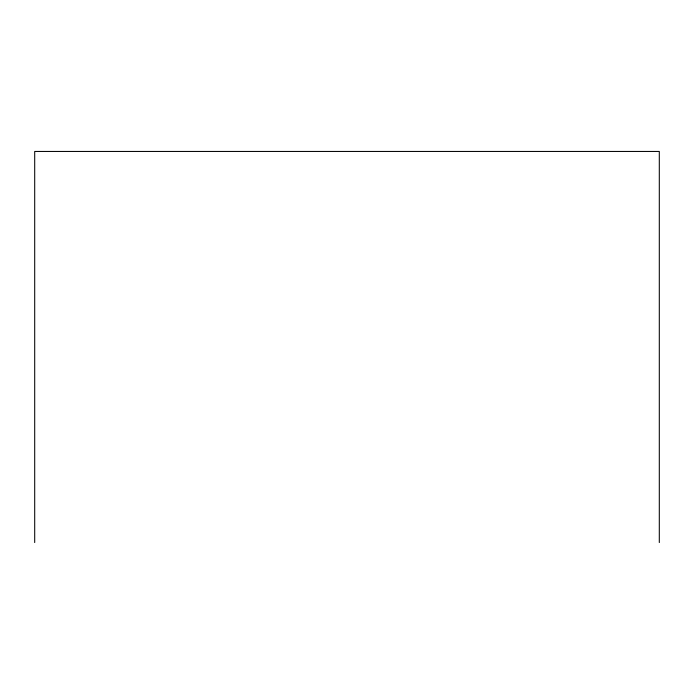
<?xml version="1.0" encoding="UTF-8"?>
<svg xmlns="http://www.w3.org/2000/svg" width="694" height="694" viewBox="0 0 694 694"><rect width="100%" height="100%" fill="white"/><g stroke="black" fill="none" stroke-linecap="round" stroke-linejoin="round"><path stroke-width="1.04" d="M659.3 542.552L659.3 151.448L34.7 151.448L34.7 542.552"/></g></svg>
